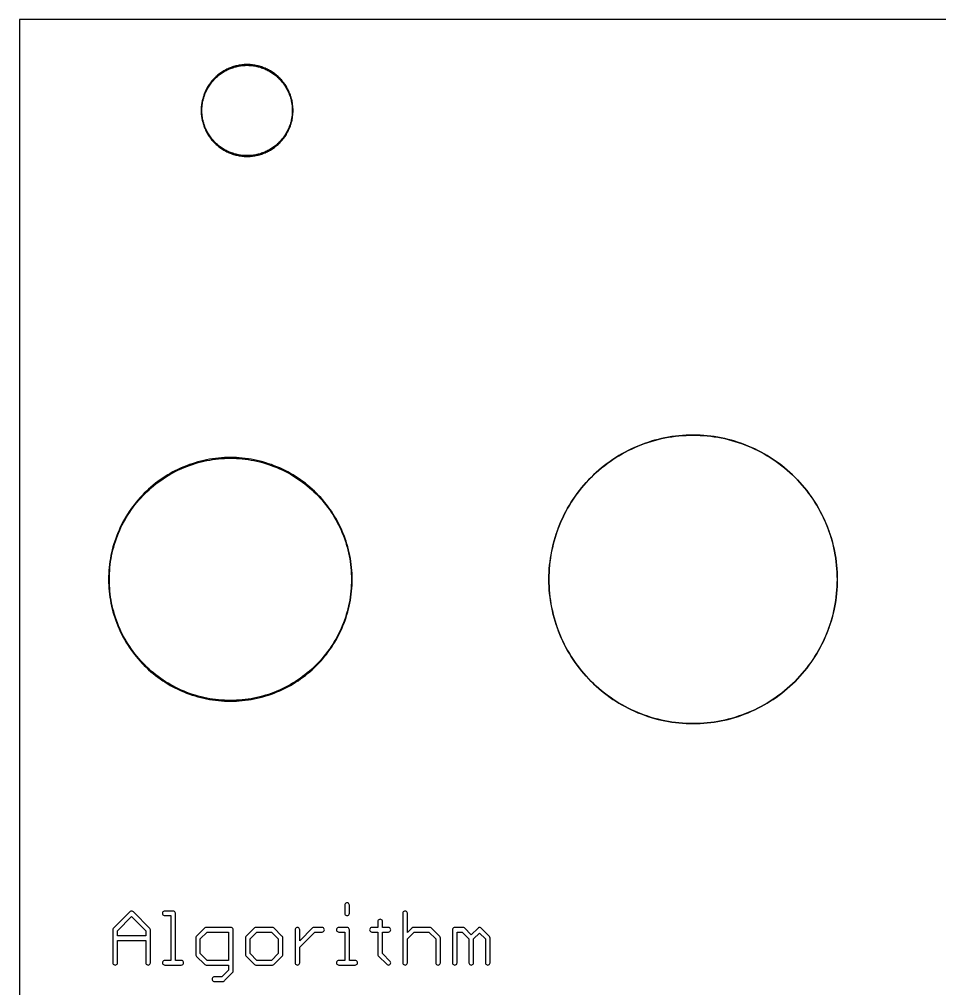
# Model space of a CAD drawing. Extents: x 9 to 70, y 0 to 129.
# Drawn here: x 8.95 to 39.26, y 96.9 to 128.82 of the extents above; entities that cross this region are included whole.
import ezdxf

# ---------------------------------------------------------------- set-up
doc = ezdxf.new("R2010")
doc.units = 0

msp = doc.modelspace()

# ---------------------------------------------------------------- linework, layer by layer
at = {"color": 5, "true_color": 0x0000ff}
msp.add_polyline3d([(69.56653, 0.3175, 0), (69.56653, 128.81762, 0), (8.94638, 128.81762, 0), (8.94638, 0.3175, 0), (69.56653, 0.3175, 0)], close=True, dxfattribs=at)
at = {"color": 34, "true_color": 0x008000}
for points in [[(8.94639, 0.3175, 0), (69.56654, 0.3175, 0), (69.56654, 128.81762, 0), (8.94639, 128.81762, 0), (8.94639, 0.3175, 0)], [(16.42693, 127.3302, 0), (16.38807, 127.32918, 0), (16.34921, 127.32715, 0), (16.31035, 127.3241, 0), (16.27174, 127.32004, 0), (16.23288, 127.31495, 0), (16.22896, 127.31433, 0), (16.1906, 127.30824, 0), (16.15224, 127.30113, 0), (16.11414, 127.29325, 0), (16.0763, 127.28411, 0), (16.0387, 127.2742, 0), (16.00137, 127.26328, 0), (15.96429, 127.25134, 0), (15.92746, 127.23839, 0), (15.89114, 127.22442, 0), (15.85507, 127.20969, 0), (15.81951, 127.19394, 0), (15.7842, 127.17743, 0), (15.7494, 127.1599, 0), (15.74586, 127.1581, 0), (15.71157, 127.13956, 0), (15.67779, 127.12025, 0), (15.64452, 127.09993, 0), (15.61175, 127.0791, 0), (15.57949, 127.05701, 0), (15.54774, 127.0344, 0), (15.51676, 127.01078, 0), (15.48653, 126.98639, 0), (15.45656, 126.96125, 0), (15.4276, 126.93559, 0), (15.39915, 126.90892, 0), (15.37147, 126.88149, 0), (15.36866, 126.87868, 0), (15.34173, 126.85049, 0), (15.31532, 126.82179, 0), (15.28992, 126.79232, 0), (15.26503, 126.76235, 0), (15.24115, 126.73162, 0), (15.21804, 126.70037, 0), (15.19568, 126.66837, 0), (15.17435, 126.63586, 0), (15.15352, 126.60284, 0), (15.13396, 126.56931, 0), (15.11491, 126.53527, 0), (15.09688, 126.50073, 0), (15.09507, 126.49719, 0), (15.07806, 126.46214, 0), (15.0618, 126.42658, 0), (15.04656, 126.39076, 0), (15.03234, 126.3547, 0), (15.01887, 126.31812, 0), (15.00643, 126.28104, 0), (14.995, 126.24395, 0), (14.98458, 126.20636, 0), (14.97519, 126.16877, 0), (14.96655, 126.13067, 0), (14.95893, 126.09231, 0), (14.95258, 126.05396, 0), (14.95196, 126.05004, 0), (14.94637, 126.01168, 0), (14.9418, 125.97282, 0), (14.93824, 125.93421, 0), (14.9357, 125.89535, 0), (14.93418, 125.85623, 0), (14.93367, 125.81737, 0), (14.93418, 125.77851, 0), (14.9357, 125.73939, 0), (14.93824, 125.70053, 0), (14.9418, 125.66192, 0), (14.94637, 125.62306, 0), (14.95196, 125.58471, 0), (14.95258, 125.58078, 0), (14.95893, 125.54243, 0), (14.96655, 125.50407, 0), (14.97519, 125.46597, 0), (14.98458, 125.42838, 0), (14.995, 125.39079, 0), (15.00643, 125.35371, 0), (15.01887, 125.31662, 0), (15.03234, 125.28005, 0), (15.04656, 125.24398, 0), (15.0618, 125.20816, 0), (15.07806, 125.1726, 0), (15.09507, 125.13755, 0), (15.09688, 125.13401, 0), (15.11491, 125.09947, 0), (15.13396, 125.06543, 0), (15.15352, 125.0319, 0), (15.17435, 124.99888, 0), (15.19568, 124.96637, 0), (15.21804, 124.93437, 0), (15.24115, 124.90313, 0), (15.26503, 124.87239, 0), (15.28992, 124.84242, 0), (15.31532, 124.81296, 0), (15.34173, 124.78425, 0), (15.36866, 124.75606, 0), (15.37147, 124.75325, 0), (15.39915, 124.72582, 0), (15.4276, 124.69915, 0), (15.45656, 124.67349, 0), (15.48653, 124.64835, 0), (15.51676, 124.62396, 0), (15.54774, 124.60034, 0), (15.57949, 124.57774, 0), (15.61175, 124.55564, 0), (15.64452, 124.53481, 0), (15.67779, 124.51449, 0), (15.71157, 124.49519, 0), (15.74586, 124.47664, 0), (15.7494, 124.47484, 0), (15.7842, 124.45731, 0), (15.81951, 124.4408, 0), (15.85507, 124.42506, 0), (15.89114, 124.41032, 0), (15.92746, 124.39635, 0), (15.96429, 124.3834, 0), (16.00137, 124.37146, 0), (16.0387, 124.36054, 0), (16.0763, 124.35063, 0), (16.11414, 124.34149, 0), (16.15224, 124.33362, 0), (16.1906, 124.3265, 0), (16.22896, 124.32041, 0), (16.23288, 124.31979, 0), (16.27174, 124.31471, 0), (16.31035, 124.31064, 0), (16.34921, 124.3076, 0), (16.38807, 124.30556, 0), (16.42693, 124.30455, 0), (16.46605, 124.30455, 0), (16.50491, 124.30556, 0), (16.54378, 124.3076, 0), (16.58264, 124.31064, 0), (16.62125, 124.31471, 0), (16.66011, 124.31979, 0), (16.66403, 124.32041, 0), (16.70239, 124.3265, 0), (16.74074, 124.33362, 0), (16.77884, 124.34149, 0), (16.81669, 124.35063, 0), (16.85428, 124.36054, 0), (16.89162, 124.37146, 0), (16.9287, 124.3834, 0), (16.96553, 124.39635, 0), (17.00185, 124.41032, 0), (17.03792, 124.42506, 0), (17.07348, 124.4408, 0), (17.10879, 124.45731, 0), (17.14359, 124.47484, 0), (17.14713, 124.47664, 0), (17.18142, 124.49519, 0), (17.2152, 124.51449, 0), (17.24847, 124.53481, 0), (17.28124, 124.55564, 0), (17.3135, 124.57774, 0), (17.34525, 124.60034, 0), (17.37623, 124.62396, 0), (17.40646, 124.64835, 0), (17.43643, 124.67349, 0), (17.46539, 124.69915, 0), (17.49383, 124.72582, 0), (17.52152, 124.75325, 0), (17.52433, 124.75606, 0), (17.55126, 124.78425, 0), (17.57767, 124.81296, 0), (17.60307, 124.84242, 0), (17.62796, 124.87239, 0), (17.65184, 124.90313, 0), (17.67495, 124.93437, 0), (17.69731, 124.96637, 0), (17.71864, 124.99888, 0), (17.73947, 125.0319, 0), (17.75903, 125.06543, 0), (17.77808, 125.09947, 0), (17.7961, 125.13401, 0), (17.79792, 125.13755, 0), (17.81493, 125.1726, 0), (17.83119, 125.20816, 0), (17.84643, 125.24398, 0), (17.86065, 125.28005, 0), (17.87412, 125.31662, 0), (17.88656, 125.35371, 0), (17.89799, 125.39079, 0), (17.90841, 125.42838, 0), (17.9178, 125.46597, 0), (17.92644, 125.50407, 0), (17.93405, 125.54243, 0), (17.94041, 125.58078, 0), (17.94103, 125.58471, 0), (17.94662, 125.62306, 0), (17.95119, 125.66192, 0), (17.95475, 125.70053, 0), (17.95729, 125.73939, 0), (17.95881, 125.77851, 0), (17.95932, 125.81737, 0), (17.95881, 125.85623, 0), (17.95729, 125.89535, 0), (17.95475, 125.93421, 0), (17.95119, 125.97282, 0), (17.94662, 126.01168, 0), (17.94103, 126.05004, 0), (17.94041, 126.05396, 0), (17.93405, 126.09231, 0), (17.92644, 126.13067, 0), (17.9178, 126.16877, 0), (17.90841, 126.20636, 0), (17.89799, 126.24395, 0), (17.88656, 126.28104, 0), (17.87412, 126.31812, 0), (17.86065, 126.3547, 0), (17.84643, 126.39076, 0), (17.83119, 126.42658, 0), (17.81493, 126.46214, 0), (17.79792, 126.49719, 0), (17.7961, 126.50073, 0), (17.77808, 126.53527, 0), (17.75903, 126.56931, 0), (17.73947, 126.60284, 0), (17.71864, 126.63586, 0), (17.69731, 126.66837, 0), (17.67495, 126.70037, 0), (17.65184, 126.73162, 0), (17.62796, 126.76235, 0), (17.60307, 126.79232, 0), (17.57767, 126.82179, 0), (17.55126, 126.85049, 0), (17.52433, 126.87868, 0), (17.52152, 126.88149, 0), (17.49383, 126.90892, 0), (17.46539, 126.93559, 0), (17.43643, 126.96125, 0), (17.40646, 126.98639, 0), (17.37623, 127.01078, 0), (17.34525, 127.0344, 0), (17.3135, 127.05701, 0), (17.28124, 127.0791, 0), (17.24847, 127.09993, 0), (17.2152, 127.12025, 0), (17.18142, 127.13956, 0), (17.14713, 127.1581, 0), (17.14359, 127.1599, 0), (17.10879, 127.17743, 0), (17.07348, 127.19394, 0), (17.03792, 127.20969, 0), (17.00185, 127.22442, 0), (16.96553, 127.23839, 0), (16.9287, 127.25134, 0), (16.89162, 127.26328, 0), (16.85428, 127.2742, 0), (16.81669, 127.28411, 0), (16.77884, 127.29325, 0), (16.74074, 127.30113, 0), (16.70239, 127.30824, 0), (16.66403, 127.31433, 0), (16.66011, 127.31495, 0), (16.62125, 127.32004, 0), (16.58264, 127.3241, 0), (16.54378, 127.32715, 0), (16.50491, 127.32918, 0), (16.46605, 127.3302, 0), (16.42693, 127.3302, 0)], [(16.54378, 124.33299, 0), (16.50491, 124.33096, 0), (16.46605, 124.32995, 0), (16.42693, 124.32995, 0), (16.38807, 124.33096, 0), (16.34921, 124.33299, 0), (16.31035, 124.33604, 0), (16.27174, 124.34011, 0), (16.23297, 124.34518, 0), (16.19845, 124.35066, 0), (16.1601, 124.35777, 0), (16.122, 124.36565, 0), (16.08415, 124.37479, 0), (16.04656, 124.3847, 0), (16.00922, 124.39562, 0), (15.97214, 124.40756, 0), (15.93531, 124.42051, 0), (15.89899, 124.43448, 0), (15.86292, 124.44921, 0), (15.82736, 124.46496, 0), (15.79205, 124.48147, 0), (15.76007, 124.49758, 0), (15.7265, 124.51574, 0), (15.69272, 124.53504, 0), (15.65945, 124.55536, 0), (15.62668, 124.57619, 0), (15.59442, 124.59829, 0), (15.56267, 124.62089, 0), (15.53169, 124.64451, 0), (15.50146, 124.6689, 0), (15.47149, 124.69404, 0), (15.44253, 124.7197, 0), (15.41408, 124.74637, 0), (15.38876, 124.77147, 0), (15.36228, 124.79918, 0), (15.33587, 124.82789, 0), (15.31047, 124.85735, 0), (15.28558, 124.88732, 0), (15.2617, 124.91806, 0), (15.23859, 124.9493, 0), (15.21623, 124.9813, 0), (15.1949, 125.01381, 0), (15.17407, 125.04683, 0), (15.15451, 125.08036, 0), (15.13546, 125.1144, 0), (15.11859, 125.14672, 0), (15.10221, 125.18045, 0), (15.08596, 125.21601, 0), (15.07072, 125.25183, 0), (15.05649, 125.2879, 0), (15.04303, 125.32447, 0), (15.03059, 125.36156, 0), (15.01916, 125.39864, 0), (15.00874, 125.43623, 0), (14.99934, 125.47382, 0), (14.99071, 125.51192, 0), (14.98309, 125.55028, 0), (14.97715, 125.58618, 0), (14.97177, 125.62306, 0), (14.9672, 125.66192, 0), (14.96364, 125.70053, 0), (14.9611, 125.73939, 0), (14.95958, 125.77851, 0), (14.95907, 125.81737, 0), (14.95958, 125.85623, 0), (14.9611, 125.89535, 0), (14.96364, 125.93421, 0), (14.9672, 125.97282, 0), (14.97177, 126.01168, 0), (14.97713, 126.04849, 0), (14.98309, 126.08446, 0), (14.99071, 126.12282, 0), (14.99934, 126.16092, 0), (15.00874, 126.19851, 0), (15.01916, 126.2361, 0), (15.03059, 126.27319, 0), (15.04303, 126.31027, 0), (15.05649, 126.34685, 0), (15.07072, 126.38291, 0), (15.08596, 126.41873, 0), (15.10221, 126.45429, 0), (15.11859, 126.48802, 0), (15.13546, 126.52034, 0), (15.15451, 126.55438, 0), (15.17407, 126.58791, 0), (15.1949, 126.62093, 0), (15.21623, 126.65344, 0), (15.23859, 126.68544, 0), (15.2617, 126.71669, 0), (15.28558, 126.74742, 0), (15.31047, 126.77739, 0), (15.33587, 126.80686, 0), (15.36228, 126.83556, 0), (15.38876, 126.86327, 0), (15.41408, 126.88837, 0), (15.44253, 126.91504, 0), (15.47149, 126.9407, 0), (15.50146, 126.96584, 0), (15.53169, 126.99023, 0), (15.56267, 127.01385, 0), (15.59442, 127.03646, 0), (15.62668, 127.05855, 0), (15.65945, 127.07938, 0), (15.69272, 127.0997, 0), (15.7265, 127.11901, 0), (15.76007, 127.13716, 0), (15.79205, 127.15327, 0), (15.82736, 127.16978, 0), (15.86292, 127.18553, 0), (15.89899, 127.20026, 0), (15.93531, 127.21423, 0), (15.97214, 127.22718, 0), (16.00922, 127.23912, 0), (16.04656, 127.25004, 0), (16.08415, 127.25995, 0), (16.122, 127.26909, 0), (16.1601, 127.27697, 0), (16.19845, 127.28408, 0), (16.233, 127.28958, 0), (16.27174, 127.29464, 0), (16.31035, 127.2987, 0), (16.34921, 127.30175, 0), (16.38807, 127.30378, 0), (16.42693, 127.3048, 0), (16.46605, 127.3048, 0), (16.50491, 127.30378, 0), (16.54378, 127.30175, 0), (16.58264, 127.2987, 0), (16.62125, 127.29464, 0), (16.65994, 127.28958, 0), (16.69454, 127.28408, 0), (16.73289, 127.27697, 0), (16.77099, 127.26909, 0), (16.80884, 127.25995, 0), (16.84643, 127.25004, 0), (16.88376, 127.23912, 0), (16.92085, 127.22718, 0), (16.95768, 127.21423, 0), (16.994, 127.20026, 0), (17.03006, 127.18553, 0), (17.06562, 127.16978, 0), (17.10094, 127.15327, 0), (17.13305, 127.13709, 0), (17.16649, 127.11901, 0), (17.20027, 127.0997, 0), (17.23354, 127.07938, 0), (17.26631, 127.05855, 0), (17.29857, 127.03646, 0), (17.33032, 127.01385, 0), (17.3613, 126.99023, 0), (17.39153, 126.96584, 0), (17.4215, 126.9407, 0), (17.45046, 126.91504, 0), (17.47891, 126.88837, 0), (17.50423, 126.86327, 0), (17.53071, 126.83556, 0), (17.55712, 126.80686, 0), (17.58251, 126.77739, 0), (17.60741, 126.74742, 0), (17.63129, 126.71669, 0), (17.6544, 126.68544, 0), (17.67676, 126.65344, 0), (17.69809, 126.62093, 0), (17.71892, 126.58791, 0), (17.73848, 126.55438, 0), (17.75753, 126.52034, 0), (17.77452, 126.48777, 0), (17.79078, 126.45429, 0), (17.80703, 126.41873, 0), (17.82227, 126.38291, 0), (17.8365, 126.34685, 0), (17.84996, 126.31027, 0), (17.8624, 126.27319, 0), (17.87383, 126.2361, 0), (17.88425, 126.19851, 0), (17.89365, 126.16092, 0), (17.90228, 126.12282, 0), (17.9099, 126.08446, 0), (17.91586, 126.04849, 0), (17.92122, 126.01168, 0), (17.92579, 125.97282, 0), (17.92935, 125.93421, 0), (17.93189, 125.89535, 0), (17.9334, 125.85623, 0), (17.93392, 125.81737, 0), (17.9334, 125.77851, 0), (17.93189, 125.73939, 0), (17.92935, 125.70053, 0), (17.92579, 125.66192, 0), (17.92122, 125.62306, 0), (17.91584, 125.58618, 0), (17.9099, 125.55028, 0), (17.90228, 125.51192, 0), (17.89365, 125.47382, 0), (17.88425, 125.43623, 0), (17.87383, 125.39864, 0), (17.8624, 125.36156, 0), (17.84996, 125.32447, 0), (17.8365, 125.2879, 0), (17.82227, 125.25183, 0), (17.80703, 125.21601, 0), (17.79078, 125.18045, 0), (17.77452, 125.14697, 0), (17.75753, 125.1144, 0), (17.73848, 125.08036, 0), (17.71892, 125.04683, 0), (17.69809, 125.01381, 0), (17.67676, 124.9813, 0), (17.6544, 124.9493, 0), (17.63129, 124.91806, 0), (17.60741, 124.88732, 0), (17.58251, 124.85735, 0), (17.55712, 124.82789, 0), (17.53071, 124.79918, 0), (17.50423, 124.77147, 0), (17.47891, 124.74637, 0), (17.45046, 124.7197, 0), (17.4215, 124.69404, 0), (17.39153, 124.6689, 0), (17.3613, 124.64451, 0), (17.33032, 124.62089, 0), (17.29857, 124.59829, 0), (17.26631, 124.57619, 0), (17.23354, 124.55536, 0), (17.20027, 124.53504, 0), (17.16649, 124.51574, 0), (17.13304, 124.49765, 0), (17.10094, 124.48147, 0), (17.06562, 124.46496, 0), (17.03006, 124.44921, 0), (16.994, 124.43448, 0), (16.95768, 124.42051, 0), (16.92085, 124.40756, 0), (16.88376, 124.39562, 0), (16.84643, 124.3847, 0), (16.80884, 124.37479, 0), (16.77099, 124.36565, 0), (16.73289, 124.35777, 0), (16.69454, 124.35066, 0), (16.65997, 124.34517, 0), (16.62125, 124.34011, 0), (16.58264, 124.33604, 0), (16.54378, 124.33299, 0)], [(31.02, 115.12727, 0), (30.90341, 115.12296, 0), (30.78708, 115.11584, 0), (30.671, 115.10594, 0), (30.55518, 115.09298, 0), (30.43961, 115.07749, 0), (30.43922, 115.07743, 0), (30.32457, 115.05895, 0), (30.32455, 115.05895, 0), (30.32415, 115.05888, 0), (30.2096, 115.03755, 0), (30.09555, 115.01342, 0), (29.98202, 114.98649, 0), (29.86924, 114.95678, 0), (29.75723, 114.92426, 0), (29.64623, 114.88896, 0), (29.53599, 114.85111, 0), (29.42677, 114.81047, 0), (29.31831, 114.76704, 0), (29.21138, 114.72132, 0), (29.10521, 114.6728, 0), (29.00056, 114.6215, 0), (29.00021, 114.62132, 0), (28.89657, 114.56772, 0), (28.79447, 114.51133, 0), (28.69388, 114.45266, 0), (28.59457, 114.3917, 0), (28.49678, 114.32795, 0), (28.40077, 114.26216, 0), (28.30628, 114.19383, 0), (28.21357, 114.12322, 0), (28.12238, 114.05032, 0), (28.03323, 113.97539, 0), (27.94585, 113.89818, 0), (27.86051, 113.81868, 0), (27.77694, 113.7374, 0), (27.77666, 113.73712, 0), (27.69538, 113.65355, 0), (27.61588, 113.56821, 0), (27.53866, 113.48083, 0), (27.46373, 113.39168, 0), (27.39084, 113.30049, 0), (27.32022, 113.20778, 0), (27.2519, 113.11329, 0), (27.18611, 113.01728, 0), (27.12236, 112.91949, 0), (27.0614, 112.82018, 0), (27.00272, 112.71959, 0), (26.94634, 112.61748, 0), (26.94616, 112.61713, 0), (26.89274, 112.51385, 0), (26.89256, 112.5135, 0), (26.84125, 112.40885, 0), (26.79274, 112.30268, 0), (26.74702, 112.19574, 0), (26.70359, 112.08729, 0), (26.66295, 111.97807, 0), (26.6251, 111.86783, 0), (26.58979, 111.75683, 0), (26.55728, 111.64482, 0), (26.52756, 111.53204, 0), (26.50064, 111.4185, 0), (26.47651, 111.30446, 0), (26.45517, 111.1899, 0), (26.45511, 111.18951, 0), (26.43663, 111.07484, 0), (26.43657, 111.07445, 0), (26.42107, 110.95888, 0), (26.40812, 110.84306, 0), (26.39822, 110.72698, 0), (26.3911, 110.61065, 0), (26.38678, 110.49406, 0), (26.38526, 110.37747, 0), (26.38678, 110.26089, 0), (26.3911, 110.1443, 0), (26.39822, 110.02797, 0), (26.40812, 109.91189, 0), (26.42107, 109.79607, 0), (26.43657, 109.6805, 0), (26.43663, 109.6801, 0), (26.45517, 109.56504, 0), (26.47651, 109.45049, 0), (26.50064, 109.33644, 0), (26.52756, 109.2229, 0), (26.55728, 109.11013, 0), (26.58979, 108.99811, 0), (26.6251, 108.88712, 0), (26.66295, 108.77688, 0), (26.70359, 108.66766, 0), (26.74702, 108.5592, 0), (26.79274, 108.45227, 0), (26.84125, 108.3461, 0), (26.84143, 108.34574, 0), (26.89256, 108.24145, 0), (26.89274, 108.24109, 0), (26.94634, 108.13746, 0), (27.00272, 108.03535, 0), (27.0614, 107.93477, 0), (27.12236, 107.83546, 0), (27.18611, 107.73767, 0), (27.2519, 107.64165, 0), (27.32022, 107.54717, 0), (27.39084, 107.45446, 0), (27.46373, 107.36327, 0), (27.53866, 107.27412, 0), (27.61588, 107.18674, 0), (27.69538, 107.1014, 0), (27.77666, 107.01783, 0), (27.77694, 107.01755, 0), (27.86051, 106.93627, 0), (27.94585, 106.85677, 0), (28.03323, 106.77955, 0), (28.12238, 106.70462, 0), (28.21357, 106.63172, 0), (28.30628, 106.56111, 0), (28.40077, 106.49279, 0), (28.49678, 106.427, 0), (28.59457, 106.36325, 0), (28.69388, 106.30229, 0), (28.79447, 106.24361, 0), (28.89657, 106.18722, 0), (29.00021, 106.13363, 0), (29.00056, 106.13345, 0), (29.10521, 106.08214, 0), (29.21138, 106.03363, 0), (29.31831, 105.98791, 0), (29.42677, 105.94447, 0), (29.53599, 105.90383, 0), (29.64623, 105.86599, 0), (29.75723, 105.83068, 0), (29.86924, 105.79817, 0), (29.98202, 105.76845, 0), (30.09555, 105.74153, 0), (30.2096, 105.7174, 0), (30.32415, 105.69606, 0), (30.43922, 105.67752, 0), (30.43961, 105.67746, 0), (30.55518, 105.66196, 0), (30.671, 105.64901, 0), (30.78708, 105.6391, 0), (30.90341, 105.63199, 0), (31.02, 105.62767, 0), (31.13659, 105.62615, 0), (31.25317, 105.62767, 0), (31.36976, 105.63199, 0), (31.48609, 105.6391, 0), (31.60217, 105.64901, 0), (31.71799, 105.66196, 0), (31.83356, 105.67746, 0), (31.83395, 105.67752, 0), (31.94902, 105.69606, 0), (32.06357, 105.7174, 0), (32.17761, 105.74153, 0), (32.29115, 105.76845, 0), (32.40393, 105.79817, 0), (32.51594, 105.83068, 0), (32.62693, 105.86599, 0), (32.73718, 105.90383, 0), (32.8464, 105.94447, 0), (32.95485, 105.98791, 0), (33.06179, 106.03363, 0), (33.16796, 106.08214, 0), (33.27261, 106.13345, 0), (33.27295, 106.13363, 0), (33.3766, 106.18722, 0), (33.4787, 106.24361, 0), (33.57929, 106.30229, 0), (33.6786, 106.36325, 0), (33.77639, 106.427, 0), (33.8724, 106.49279, 0), (33.96689, 106.56111, 0), (34.0596, 106.63172, 0), (34.15079, 106.70462, 0), (34.23993, 106.77955, 0), (34.32732, 106.85677, 0), (34.41266, 106.93627, 0), (34.49622, 107.01755, 0), (34.49651, 107.01783, 0), (34.57779, 107.1014, 0), (34.65729, 107.18674, 0), (34.73451, 107.27412, 0), (34.80944, 107.36327, 0), (34.88233, 107.45446, 0), (34.95295, 107.54717, 0), (35.02127, 107.64165, 0), (35.08706, 107.73767, 0), (35.15081, 107.83546, 0), (35.21177, 107.93477, 0), (35.27044, 108.03535, 0), (35.32683, 108.13746, 0), (35.38042, 108.24109, 0), (35.3806, 108.24145, 0), (35.43174, 108.34574, 0), (35.43192, 108.3461, 0), (35.48043, 108.45227, 0), (35.52615, 108.5592, 0), (35.56958, 108.66766, 0), (35.61022, 108.77688, 0), (35.64806, 108.88712, 0), (35.68338, 108.99811, 0), (35.71589, 109.11013, 0), (35.74561, 109.2229, 0), (35.77253, 109.33644, 0), (35.79666, 109.45049, 0), (35.818, 109.56504, 0), (35.83654, 109.6801, 0), (35.83659, 109.6805, 0), (35.8521, 109.79607, 0), (35.86504, 109.91189, 0), (35.87495, 110.02797, 0), (35.88207, 110.1443, 0), (35.88639, 110.26089, 0), (35.88791, 110.37747, 0), (35.88639, 110.49406, 0), (35.88207, 110.61065, 0), (35.87495, 110.72698, 0), (35.86504, 110.84306, 0), (35.8521, 110.95888, 0), (35.83659, 111.07445, 0), (35.83654, 111.07484, 0), (35.81806, 111.18951, 0), (35.818, 111.1899, 0), (35.79666, 111.30446, 0), (35.77253, 111.4185, 0), (35.74561, 111.53204, 0), (35.71589, 111.64482, 0), (35.68338, 111.75683, 0), (35.64806, 111.86783, 0), (35.61022, 111.97807, 0), (35.56958, 112.08729, 0), (35.52615, 112.19574, 0), (35.48043, 112.30268, 0), (35.43192, 112.40885, 0), (35.3806, 112.5135, 0), (35.38042, 112.51385, 0), (35.32701, 112.61713, 0), (35.32683, 112.61748, 0), (35.27044, 112.71959, 0), (35.21177, 112.82018, 0), (35.15081, 112.91949, 0), (35.08706, 113.01728, 0), (35.02127, 113.11329, 0), (34.95295, 113.20778, 0), (34.88233, 113.30049, 0), (34.80944, 113.39168, 0), (34.73451, 113.48083, 0), (34.65729, 113.56821, 0), (34.57779, 113.65355, 0), (34.49651, 113.73712, 0), (34.49622, 113.7374, 0), (34.41266, 113.81868, 0), (34.32732, 113.89818, 0), (34.23993, 113.97539, 0), (34.15079, 114.05032, 0), (34.0596, 114.12322, 0), (33.96689, 114.19383, 0), (33.8724, 114.26216, 0), (33.77639, 114.32795, 0), (33.6786, 114.3917, 0), (33.57929, 114.45266, 0), (33.4787, 114.51133, 0), (33.3766, 114.56772, 0), (33.27295, 114.62132, 0), (33.27261, 114.6215, 0), (33.16796, 114.6728, 0), (33.06179, 114.72132, 0), (32.95485, 114.76704, 0), (32.8464, 114.81047, 0), (32.73718, 114.85111, 0), (32.62693, 114.88896, 0), (32.51594, 114.92426, 0), (32.40393, 114.95678, 0), (32.29115, 114.98649, 0), (32.17761, 115.01342, 0), (32.06357, 115.03755, 0), (31.94902, 115.05888, 0), (31.94862, 115.05895, 0), (31.9486, 115.05895, 0), (31.83395, 115.07743, 0), (31.83356, 115.07749, 0), (31.71799, 115.09298, 0), (31.60217, 115.10594, 0), (31.48609, 115.11584, 0), (31.36976, 115.12296, 0), (31.25317, 115.12727, 0), (31.13659, 115.1288, 0), (31.02, 115.12727, 0)], [(31.36976, 105.63453, 0), (31.25317, 105.63021, 0), (31.13659, 105.62869, 0), (31.02, 105.63021, 0), (30.90341, 105.63453, 0), (30.78708, 105.64164, 0), (30.671, 105.65155, 0), (30.55518, 105.6645, 0), (30.43961, 105.68, 0), (30.43959, 105.68, 0), (30.32494, 105.69848, 0), (30.21039, 105.71981, 0), (30.09634, 105.74394, 0), (29.9828, 105.77087, 0), (29.87003, 105.80058, 0), (29.75801, 105.8331, 0), (29.64701, 105.8684, 0), (29.53678, 105.90625, 0), (29.42756, 105.94689, 0), (29.3191, 105.99032, 0), (29.21217, 106.03604, 0), (29.10599, 106.08456, 0), (29.00139, 106.13584, 0), (28.89807, 106.18928, 0), (28.79596, 106.24567, 0), (28.69538, 106.30434, 0), (28.59606, 106.3653, 0), (28.49827, 106.42905, 0), (28.40226, 106.49484, 0), (28.30777, 106.56317, 0), (28.21506, 106.63378, 0), (28.12388, 106.70668, 0), (28.03472, 106.78161, 0), (27.94735, 106.85882, 0), (27.862, 106.93832, 0), (27.77858, 107.01946, 0), (27.69744, 107.10289, 0), (27.61793, 107.18823, 0), (27.54072, 107.27561, 0), (27.46579, 107.36476, 0), (27.39289, 107.45595, 0), (27.32228, 107.54866, 0), (27.25395, 107.64315, 0), (27.18817, 107.73916, 0), (27.12441, 107.83695, 0), (27.06345, 107.93626, 0), (27.00478, 108.03685, 0), (26.94839, 108.13896, 0), (26.89487, 108.24246, 0), (26.84367, 108.34688, 0), (26.79515, 108.45305, 0), (26.74943, 108.55999, 0), (26.706, 108.66845, 0), (26.66536, 108.77767, 0), (26.62751, 108.8879, 0), (26.59221, 108.9989, 0), (26.5597, 109.11091, 0), (26.52998, 109.22369, 0), (26.50305, 109.33723, 0), (26.47892, 109.45127, 0), (26.45759, 109.56583, 0), (26.43911, 109.6805, 0), (26.42361, 109.79607, 0), (26.41066, 109.91189, 0), (26.40076, 110.02797, 0), (26.39364, 110.1443, 0), (26.38932, 110.26089, 0), (26.3878, 110.37747, 0), (26.38932, 110.49406, 0), (26.39364, 110.61065, 0), (26.40076, 110.72698, 0), (26.41066, 110.84306, 0), (26.42361, 110.95888, 0), (26.4391, 111.07434, 0), (26.45759, 111.18912, 0), (26.47892, 111.30367, 0), (26.50305, 111.41772, 0), (26.52998, 111.53126, 0), (26.5597, 111.64403, 0), (26.59221, 111.75605, 0), (26.62751, 111.86704, 0), (26.66536, 111.97728, 0), (26.706, 112.0865, 0), (26.74943, 112.19496, 0), (26.79515, 112.30189, 0), (26.84367, 112.40806, 0), (26.89496, 112.51267, 0), (26.94839, 112.61599, 0), (27.00478, 112.7181, 0), (27.06345, 112.81868, 0), (27.12441, 112.918, 0), (27.18817, 113.01579, 0), (27.25395, 113.1118, 0), (27.32228, 113.20629, 0), (27.39289, 113.299, 0), (27.46579, 113.39018, 0), (27.54072, 113.47934, 0), (27.61793, 113.56671, 0), (27.69744, 113.65206, 0), (27.77858, 113.73548, 0), (27.862, 113.81662, 0), (27.94735, 113.89612, 0), (28.03472, 113.97334, 0), (28.12388, 114.04827, 0), (28.21506, 114.12117, 0), (28.30777, 114.19178, 0), (28.40226, 114.26011, 0), (28.49827, 114.32589, 0), (28.59606, 114.38965, 0), (28.69538, 114.45061, 0), (28.79596, 114.50928, 0), (28.89807, 114.56567, 0), (29.00135, 114.61908, 0), (29.10599, 114.67039, 0), (29.21217, 114.7189, 0), (29.3191, 114.76462, 0), (29.42756, 114.80806, 0), (29.53678, 114.8487, 0), (29.64701, 114.88654, 0), (29.75801, 114.92185, 0), (29.87003, 114.95436, 0), (29.9828, 114.98408, 0), (30.09634, 115.011, 0), (30.21039, 115.03513, 0), (30.32494, 115.05647, 0), (30.43971, 115.07496, 0), (30.55518, 115.09044, 0), (30.671, 115.1034, 0), (30.78708, 115.1133, 0), (30.90341, 115.12042, 0), (31.02, 115.12473, 0), (31.13659, 115.12626, 0), (31.25317, 115.12473, 0), (31.36976, 115.12042, 0), (31.48609, 115.1133, 0), (31.60217, 115.1034, 0), (31.71799, 115.09044, 0), (31.83346, 115.07496, 0), (31.94823, 115.05647, 0), (32.06277, 115.03513, 0), (32.17683, 115.011, 0), (32.29037, 114.98408, 0), (32.40314, 114.95436, 0), (32.51516, 114.92185, 0), (32.62616, 114.88654, 0), (32.73639, 114.8487, 0), (32.84561, 114.80806, 0), (32.95407, 114.76462, 0), (33.061, 114.7189, 0), (33.16718, 114.67039, 0), (33.27182, 114.61908, 0), (33.3751, 114.56567, 0), (33.47721, 114.50928, 0), (33.57779, 114.45061, 0), (33.67711, 114.38965, 0), (33.7749, 114.32589, 0), (33.87091, 114.26011, 0), (33.9654, 114.19178, 0), (34.05811, 114.12117, 0), (34.14929, 114.04827, 0), (34.23845, 113.97334, 0), (34.32582, 113.89612, 0), (34.41117, 113.81662, 0), (34.49472, 113.73534, 0), (34.57573, 113.65206, 0), (34.65524, 113.56671, 0), (34.73245, 113.47934, 0), (34.80738, 113.39018, 0), (34.88028, 113.299, 0), (34.95089, 113.20629, 0), (35.01921, 113.1118, 0), (35.085, 113.01579, 0), (35.14876, 112.918, 0), (35.20971, 112.81868, 0), (35.26838, 112.7181, 0), (35.32477, 112.61599, 0), (35.3782, 112.51267, 0), (35.42949, 112.40806, 0), (35.47802, 112.30189, 0), (35.52373, 112.19496, 0), (35.56716, 112.0865, 0), (35.60781, 111.97728, 0), (35.64566, 111.86704, 0), (35.68096, 111.75605, 0), (35.71347, 111.64403, 0), (35.74319, 111.53126, 0), (35.77012, 111.41772, 0), (35.79425, 111.30367, 0), (35.81557, 111.18912, 0), (35.83407, 111.07434, 0), (35.84955, 110.95888, 0), (35.86251, 110.84306, 0), (35.87242, 110.72698, 0), (35.87953, 110.61065, 0), (35.88385, 110.49406, 0), (35.88537, 110.37747, 0), (35.88385, 110.26089, 0), (35.87953, 110.1443, 0), (35.87242, 110.02797, 0), (35.86251, 109.91189, 0), (35.84955, 109.79607, 0), (35.83406, 109.6805, 0), (35.81557, 109.56583, 0), (35.79425, 109.45127, 0), (35.79417, 109.45088, 0), (35.77012, 109.33723, 0), (35.74319, 109.22369, 0), (35.71347, 109.11091, 0), (35.68096, 108.9989, 0), (35.64566, 108.8879, 0), (35.60781, 108.77767, 0), (35.56716, 108.66845, 0), (35.52373, 108.55999, 0), (35.47802, 108.45305, 0), (35.42949, 108.34688, 0), (35.37829, 108.24246, 0), (35.32477, 108.13896, 0), (35.26838, 108.03685, 0), (35.20971, 107.93626, 0), (35.14876, 107.83695, 0), (35.085, 107.73916, 0), (35.01921, 107.64315, 0), (34.95089, 107.54866, 0), (34.88028, 107.45595, 0), (34.80738, 107.36476, 0), (34.73245, 107.27561, 0), (34.65524, 107.18823, 0), (34.57573, 107.10289, 0), (34.49472, 107.0196, 0), (34.41117, 106.93832, 0), (34.32582, 106.85882, 0), (34.23845, 106.78161, 0), (34.14929, 106.70668, 0), (34.05811, 106.63378, 0), (33.9654, 106.56317, 0), (33.87091, 106.49484, 0), (33.7749, 106.42905, 0), (33.67711, 106.3653, 0), (33.57779, 106.30434, 0), (33.47721, 106.24567, 0), (33.3751, 106.18928, 0), (33.27178, 106.13584, 0), (33.16718, 106.08456, 0), (33.061, 106.03604, 0), (32.95407, 105.99032, 0), (32.84561, 105.94689, 0), (32.73639, 105.90625, 0), (32.62616, 105.8684, 0), (32.51516, 105.8331, 0), (32.40314, 105.80058, 0), (32.29037, 105.77087, 0), (32.17683, 105.74394, 0), (32.06277, 105.71981, 0), (31.94823, 105.69848, 0), (31.83358, 105.68, 0), (31.83356, 105.68, 0), (31.71799, 105.6645, 0), (31.60217, 105.65155, 0), (31.48609, 105.64164, 0), (31.36976, 105.63453, 0)], [(15.79854, 114.3889, 0), (15.70024, 114.38534, 0), (15.60245, 114.37924, 0), (15.50441, 114.37086, 0), (15.40687, 114.36019, 0), (15.30959, 114.34699, 0), (15.30567, 114.34636, 0), (15.20889, 114.33062, 0), (15.11237, 114.31258, 0), (15.01636, 114.29226, 0), (14.92086, 114.26966, 0), (14.82586, 114.24476, 0), (14.73163, 114.21733, 0), (14.6379, 114.18761, 0), (14.54519, 114.15561, 0), (14.45299, 114.12157, 0), (14.36206, 114.085, 0), (14.27163, 114.04639, 0), (14.18248, 114.0055, 0), (14.09434, 113.96232, 0), (14.0908, 113.96051, 0), (14.00342, 113.9153, 0), (13.91757, 113.86806, 0), (13.83274, 113.81878, 0), (13.74917, 113.76722, 0), (13.66687, 113.71362, 0), (13.58585, 113.658, 0), (13.50635, 113.60059, 0), (13.42811, 113.54116, 0), (13.35166, 113.47969, 0), (13.27648, 113.4167, 0), (13.20282, 113.35142, 0), (13.13093, 113.28462, 0), (13.06058, 113.21629, 0), (13.05777, 113.21348, 0), (12.98944, 113.14312, 0), (12.92264, 113.07124, 0), (12.85736, 112.99758, 0), (12.79437, 112.9224, 0), (12.7329, 112.84594, 0), (12.67346, 112.76771, 0), (12.61606, 112.68821, 0), (12.56043, 112.60718, 0), (12.50684, 112.52489, 0), (12.45528, 112.44132, 0), (12.406, 112.35649, 0), (12.35876, 112.27063, 0), (12.31355, 112.18326, 0), (12.31174, 112.17972, 0), (12.26856, 112.09158, 0), (12.22767, 112.00243, 0), (12.18906, 111.912, 0), (12.15248, 111.82107, 0), (12.11845, 111.72887, 0), (12.08644, 111.63616, 0), (12.05673, 111.54243, 0), (12.02929, 111.4482, 0), (12.0044, 111.3532, 0), (11.9818, 111.2577, 0), (11.96148, 111.16169, 0), (11.94344, 111.06517, 0), (11.92769, 110.96839, 0), (11.92707, 110.96447, 0), (11.91387, 110.86718, 0), (11.9032, 110.76965, 0), (11.89482, 110.6716, 0), (11.88872, 110.57382, 0), (11.88516, 110.47552, 0), (11.88389, 110.37747, 0), (11.88516, 110.27943, 0), (11.88872, 110.18113, 0), (11.89482, 110.08334, 0), (11.9032, 109.9853, 0), (11.91387, 109.88776, 0), (11.92707, 109.79048, 0), (11.92769, 109.78655, 0), (11.94344, 109.68978, 0), (11.96148, 109.59326, 0), (11.9818, 109.49725, 0), (12.0044, 109.40174, 0), (12.02929, 109.30675, 0), (12.05673, 109.21251, 0), (12.08644, 109.11879, 0), (12.11845, 109.02608, 0), (12.15248, 108.93388, 0), (12.18906, 108.84294, 0), (12.22767, 108.75252, 0), (12.26856, 108.66337, 0), (12.31174, 108.57523, 0), (12.31355, 108.57169, 0), (12.35876, 108.48431, 0), (12.406, 108.39846, 0), (12.45528, 108.31362, 0), (12.50684, 108.23006, 0), (12.56043, 108.14776, 0), (12.61606, 108.06674, 0), (12.67346, 107.98723, 0), (12.7329, 107.909, 0), (12.79437, 107.83255, 0), (12.85736, 107.75736, 0), (12.92264, 107.6837, 0), (12.98944, 107.61182, 0), (13.05777, 107.54146, 0), (13.06058, 107.53865, 0), (13.13093, 107.47033, 0), (13.20282, 107.40353, 0), (13.27648, 107.33825, 0), (13.35166, 107.27526, 0), (13.42811, 107.21379, 0), (13.50635, 107.15435, 0), (13.58585, 107.09695, 0), (13.66687, 107.04132, 0), (13.74917, 106.98773, 0), (13.83274, 106.93617, 0), (13.91757, 106.88689, 0), (14.00342, 106.83965, 0), (14.0908, 106.79443, 0), (14.09434, 106.79263, 0), (14.18248, 106.74945, 0), (14.27163, 106.70856, 0), (14.36206, 106.66995, 0), (14.45299, 106.63337, 0), (14.54519, 106.59934, 0), (14.6379, 106.56733, 0), (14.73163, 106.53761, 0), (14.82586, 106.51018, 0), (14.92086, 106.48529, 0), (15.01636, 106.46268, 0), (15.11237, 106.44236, 0), (15.20889, 106.42433, 0), (15.30567, 106.40858, 0), (15.30959, 106.40796, 0), (15.40687, 106.39475, 0), (15.50441, 106.38409, 0), (15.60245, 106.3757, 0), (15.70024, 106.36961, 0), (15.79854, 106.36605, 0), (15.89659, 106.36478, 0), (15.99463, 106.36605, 0), (16.09293, 106.36961, 0), (16.19072, 106.3757, 0), (16.28876, 106.38409, 0), (16.38629, 106.39475, 0), (16.48358, 106.40796, 0), (16.4875, 106.40858, 0), (16.58428, 106.42433, 0), (16.6808, 106.44236, 0), (16.77681, 106.46268, 0), (16.8723, 106.48529, 0), (16.96731, 106.51018, 0), (17.06154, 106.53761, 0), (17.15527, 106.56733, 0), (17.24797, 106.59934, 0), (17.34018, 106.63337, 0), (17.43111, 106.66995, 0), (17.52154, 106.70856, 0), (17.61069, 106.74945, 0), (17.69883, 106.79263, 0), (17.70236, 106.79443, 0), (17.78975, 106.83965, 0), (17.87559, 106.88689, 0), (17.96042, 106.93617, 0), (18.044, 106.98773, 0), (18.1263, 107.04132, 0), (18.20732, 107.09695, 0), (18.28681, 107.15435, 0), (18.36506, 107.21379, 0), (18.44151, 107.27526, 0), (18.51669, 107.33825, 0), (18.59035, 107.40353, 0), (18.66224, 107.47033, 0), (18.73258, 107.53865, 0), (18.73539, 107.54146, 0), (18.80373, 107.61182, 0), (18.87052, 107.6837, 0), (18.93581, 107.75736, 0), (18.9988, 107.83255, 0), (19.06027, 107.909, 0), (19.11971, 107.98723, 0), (19.17711, 108.06674, 0), (19.23274, 108.14776, 0), (19.28633, 108.23006, 0), (19.33789, 108.31362, 0), (19.38717, 108.39846, 0), (19.43441, 108.48431, 0), (19.47962, 108.57169, 0), (19.48143, 108.57523, 0), (19.52461, 108.66337, 0), (19.5655, 108.75252, 0), (19.6041, 108.84294, 0), (19.64069, 108.93388, 0), (19.67472, 109.02608, 0), (19.70673, 109.11879, 0), (19.73644, 109.21251, 0), (19.76388, 109.30675, 0), (19.78877, 109.40174, 0), (19.81137, 109.49725, 0), (19.83168, 109.59326, 0), (19.84973, 109.68978, 0), (19.86548, 109.78655, 0), (19.8661, 109.79048, 0), (19.8793, 109.88776, 0), (19.88997, 109.9853, 0), (19.89836, 110.08334, 0), (19.90445, 110.18113, 0), (19.90801, 110.27943, 0), (19.90928, 110.37747, 0), (19.90801, 110.47552, 0), (19.90445, 110.57382, 0), (19.89836, 110.6716, 0), (19.88997, 110.76965, 0), (19.8793, 110.86718, 0), (19.8661, 110.96447, 0), (19.86548, 110.96839, 0), (19.84973, 111.06517, 0), (19.83168, 111.16169, 0), (19.81137, 111.2577, 0), (19.78877, 111.3532, 0), (19.76388, 111.4482, 0), (19.73644, 111.54243, 0), (19.70673, 111.63616, 0), (19.67472, 111.72887, 0), (19.64069, 111.82107, 0), (19.6041, 111.912, 0), (19.5655, 112.00243, 0), (19.52461, 112.09158, 0), (19.48143, 112.17972, 0), (19.47962, 112.18326, 0), (19.43441, 112.27063, 0), (19.38717, 112.35649, 0), (19.33789, 112.44132, 0), (19.28633, 112.52489, 0), (19.23274, 112.60718, 0), (19.17711, 112.68821, 0), (19.11971, 112.76771, 0), (19.06027, 112.84594, 0), (18.9988, 112.9224, 0), (18.93581, 112.99758, 0), (18.87052, 113.07124, 0), (18.80373, 113.14312, 0), (18.73539, 113.21348, 0), (18.73258, 113.21629, 0), (18.66224, 113.28462, 0), (18.59035, 113.35142, 0), (18.51669, 113.4167, 0), (18.44151, 113.47969, 0), (18.36506, 113.54116, 0), (18.28681, 113.60059, 0), (18.20732, 113.658, 0), (18.1263, 113.71362, 0), (18.044, 113.76722, 0), (17.96042, 113.81878, 0), (17.87559, 113.86806, 0), (17.78975, 113.9153, 0), (17.70236, 113.96051, 0), (17.69883, 113.96232, 0), (17.61069, 114.0055, 0), (17.52154, 114.04639, 0), (17.43111, 114.085, 0), (17.34018, 114.12157, 0), (17.24797, 114.15561, 0), (17.15527, 114.18761, 0), (17.06154, 114.21733, 0), (16.96731, 114.24476, 0), (16.8723, 114.26966, 0), (16.77681, 114.29226, 0), (16.6808, 114.31258, 0), (16.58428, 114.33062, 0), (16.4875, 114.34636, 0), (16.48358, 114.34699, 0), (16.38629, 114.36019, 0), (16.28876, 114.37086, 0), (16.19072, 114.37924, 0), (16.09293, 114.38534, 0), (15.99463, 114.3889, 0), (15.89659, 114.39016, 0), (15.79854, 114.3889, 0)], [(16.09293, 106.39501, 0), (15.99463, 106.39145, 0), (15.89659, 106.39018, 0), (15.79854, 106.39145, 0), (15.70024, 106.39501, 0), (15.60245, 106.4011, 0), (15.50441, 106.40949, 0), (15.40687, 106.42015, 0), (15.31032, 106.43326, 0), (15.21674, 106.44849, 0), (15.12022, 106.46652, 0), (15.02421, 106.48684, 0), (14.92871, 106.50945, 0), (14.83371, 106.53434, 0), (14.73948, 106.56177, 0), (14.64575, 106.59149, 0), (14.55304, 106.62349, 0), (14.46084, 106.65753, 0), (14.36991, 106.69411, 0), (14.27948, 106.73271, 0), (14.19033, 106.77361, 0), (14.10299, 106.8164, 0), (14.01835, 106.8602, 0), (13.9325, 106.90744, 0), (13.84767, 106.95672, 0), (13.7641, 107.00828, 0), (13.6818, 107.06187, 0), (13.60078, 107.1175, 0), (13.52128, 107.1749, 0), (13.44304, 107.23434, 0), (13.36659, 107.29581, 0), (13.29141, 107.3588, 0), (13.21775, 107.42408, 0), (13.14586, 107.49088, 0), (13.07694, 107.55782, 0), (13.00999, 107.62675, 0), (12.94319, 107.69863, 0), (12.87791, 107.77229, 0), (12.81492, 107.84748, 0), (12.75345, 107.92393, 0), (12.69401, 108.00216, 0), (12.63661, 108.08167, 0), (12.58098, 108.16269, 0), (12.52739, 108.24499, 0), (12.47583, 108.32855, 0), (12.42655, 108.41339, 0), (12.37931, 108.49924, 0), (12.33534, 108.58423, 0), (12.29272, 108.67122, 0), (12.25183, 108.76037, 0), (12.21322, 108.85079, 0), (12.17664, 108.94173, 0), (12.14261, 109.03393, 0), (12.1106, 109.12664, 0), (12.08088, 109.22036, 0), (12.05345, 109.3146, 0), (12.02856, 109.40959, 0), (12.00595, 109.5051, 0), (11.98563, 109.60111, 0), (11.9676, 109.69763, 0), (11.95238, 109.79115, 0), (11.93927, 109.88776, 0), (11.9286, 109.9853, 0), (11.92022, 110.08334, 0), (11.91412, 110.18113, 0), (11.91056, 110.27943, 0), (11.90929, 110.37747, 0), (11.91056, 110.47552, 0), (11.91412, 110.57382, 0), (11.92022, 110.6716, 0), (11.9286, 110.76965, 0), (11.93927, 110.86718, 0), (11.95237, 110.96375, 0), (11.9676, 111.05732, 0), (11.98563, 111.15384, 0), (12.00595, 111.24985, 0), (12.02856, 111.34535, 0), (12.05345, 111.44035, 0), (12.08088, 111.53458, 0), (12.1106, 111.62831, 0), (12.14261, 111.72102, 0), (12.17664, 111.81322, 0), (12.21322, 111.90415, 0), (12.25183, 111.99458, 0), (12.29272, 112.08373, 0), (12.33533, 112.17072, 0), (12.37931, 112.2557, 0), (12.42655, 112.34156, 0), (12.47583, 112.42639, 0), (12.52739, 112.50996, 0), (12.58098, 112.59225, 0), (12.63661, 112.67328, 0), (12.69401, 112.75278, 0), (12.75345, 112.83101, 0), (12.81492, 112.90747, 0), (12.87791, 112.98265, 0), (12.94319, 113.05631, 0), (13.00999, 113.12819, 0), (13.07694, 113.19713, 0), (13.14586, 113.26407, 0), (13.21775, 113.33087, 0), (13.29141, 113.39615, 0), (13.36659, 113.45914, 0), (13.44304, 113.52061, 0), (13.52128, 113.58004, 0), (13.60078, 113.63745, 0), (13.6818, 113.69307, 0), (13.7641, 113.74667, 0), (13.84767, 113.79823, 0), (13.9325, 113.84751, 0), (14.01835, 113.89475, 0), (14.10334, 113.93872, 0), (14.19033, 113.98134, 0), (14.27948, 114.02223, 0), (14.36991, 114.06084, 0), (14.46084, 114.09742, 0), (14.55304, 114.13145, 0), (14.64575, 114.16346, 0), (14.73948, 114.19317, 0), (14.83371, 114.22061, 0), (14.92871, 114.2455, 0), (15.02421, 114.2681, 0), (15.12022, 114.28842, 0), (15.21674, 114.30646, 0), (15.31031, 114.32169, 0), (15.40687, 114.33479, 0), (15.50441, 114.34546, 0), (15.60245, 114.35384, 0), (15.70024, 114.35994, 0), (15.79854, 114.3635, 0), (15.89659, 114.36477, 0), (15.99463, 114.3635, 0), (16.09293, 114.35994, 0), (16.19072, 114.35384, 0), (16.28876, 114.34546, 0), (16.38629, 114.33479, 0), (16.48285, 114.32169, 0), (16.57642, 114.30646, 0), (16.67295, 114.28842, 0), (16.76896, 114.2681, 0), (16.86446, 114.2455, 0), (16.95946, 114.22061, 0), (17.05369, 114.19317, 0), (17.14742, 114.16346, 0), (17.24013, 114.13145, 0), (17.33233, 114.09742, 0), (17.42326, 114.06084, 0), (17.51369, 114.02223, 0), (17.60284, 113.98134, 0), (17.68964, 113.93881, 0), (17.77481, 113.89475, 0), (17.86067, 113.84751, 0), (17.9455, 113.79823, 0), (18.02907, 113.74667, 0), (18.11137, 113.69307, 0), (18.19239, 113.63745, 0), (18.27189, 113.58004, 0), (18.35013, 113.52061, 0), (18.42658, 113.45914, 0), (18.50176, 113.39615, 0), (18.57542, 113.33087, 0), (18.64731, 113.26407, 0), (18.71622, 113.19713, 0), (18.78318, 113.12819, 0), (18.84997, 113.05631, 0), (18.91526, 112.98265, 0), (18.97825, 112.90747, 0), (19.03972, 112.83101, 0), (19.09916, 112.75278, 0), (19.15656, 112.67328, 0), (19.21219, 112.59225, 0), (19.26578, 112.50996, 0), (19.31734, 112.42639, 0), (19.36662, 112.34156, 0), (19.41386, 112.2557, 0), (19.45784, 112.17072, 0), (19.50045, 112.08373, 0), (19.54134, 111.99458, 0), (19.57995, 111.90415, 0), (19.61653, 111.81322, 0), (19.65055, 111.72102, 0), (19.68256, 111.62831, 0), (19.71229, 111.53458, 0), (19.73971, 111.44035, 0), (19.76461, 111.34535, 0), (19.78722, 111.24985, 0), (19.80754, 111.15384, 0), (19.82557, 111.05732, 0), (19.84074, 110.96411, 0), (19.85391, 110.86718, 0), (19.86457, 110.76965, 0), (19.87296, 110.6716, 0), (19.87905, 110.57382, 0), (19.88261, 110.47552, 0), (19.88388, 110.37747, 0), (19.88261, 110.27943, 0), (19.87905, 110.18113, 0), (19.87296, 110.08334, 0), (19.86457, 109.9853, 0), (19.85391, 109.88776, 0), (19.84073, 109.79078, 0), (19.82557, 109.69763, 0), (19.80754, 109.60111, 0), (19.78722, 109.5051, 0), (19.76461, 109.40959, 0), (19.73971, 109.3146, 0), (19.71229, 109.22036, 0), (19.68256, 109.12664, 0), (19.65055, 109.03393, 0), (19.61653, 108.94173, 0), (19.57995, 108.85079, 0), (19.54134, 108.76037, 0), (19.50045, 108.67122, 0), (19.45783, 108.58423, 0), (19.41386, 108.49924, 0), (19.36662, 108.41339, 0), (19.31734, 108.32855, 0), (19.26578, 108.24499, 0), (19.21219, 108.16269, 0), (19.15656, 108.08167, 0), (19.09916, 108.00216, 0), (19.03972, 107.92393, 0), (18.97825, 107.84748, 0), (18.91526, 107.77229, 0), (18.84997, 107.69863, 0), (18.78318, 107.62675, 0), (18.71622, 107.55782, 0), (18.64731, 107.49088, 0), (18.57542, 107.42408, 0), (18.50176, 107.3588, 0), (18.42658, 107.29581, 0), (18.35013, 107.23434, 0), (18.27189, 107.1749, 0), (18.19239, 107.1175, 0), (18.11137, 107.06187, 0), (18.02907, 107.00828, 0), (17.9455, 106.95672, 0), (17.86067, 106.90744, 0), (17.77481, 106.8602, 0), (17.69, 106.81631, 0), (17.60284, 106.77361, 0), (17.51369, 106.73271, 0), (17.42326, 106.69411, 0), (17.33233, 106.65753, 0), (17.24013, 106.62349, 0), (17.14742, 106.59149, 0), (17.05369, 106.56177, 0), (16.95946, 106.53434, 0), (16.86446, 106.50945, 0), (16.76896, 106.48684, 0), (16.67295, 106.46652, 0), (16.57642, 106.44849, 0), (16.48285, 106.43326, 0), (16.38629, 106.42015, 0), (16.28876, 106.40949, 0), (16.19072, 106.4011, 0), (16.09293, 106.39501, 0)], [(19.73884, 99.3046, 0), (19.76239, 99.30833, 0), (19.78362, 99.31915, 0), (19.80049, 99.33601, 0), (19.81131, 99.35725, 0), (19.81504, 99.3808, 0), (19.81504, 99.65181, 0), (19.81131, 99.67536, 0), (19.80049, 99.6966, 0), (19.78362, 99.71346, 0), (19.76239, 99.72429, 0), (19.73884, 99.72801, 0), (19.7153, 99.72429, 0), (19.69405, 99.71346, 0), (19.6772, 99.6966, 0), (19.66637, 99.67536, 0), (19.66264, 99.65181, 0), (19.66264, 99.3808, 0), (19.66637, 99.35725, 0), (19.6772, 99.33601, 0), (19.69405, 99.31915, 0), (19.7153, 99.30833, 0), (19.73884, 99.3046, 0)], [(13.18513, 97.67747, 0), (13.20868, 97.6812, 0), (13.22992, 97.69203, 0), (13.24678, 97.70888, 0), (13.25761, 97.73013, 0), (13.26133, 97.75367, 0), (13.26133, 98.83825, 0), (13.25761, 98.8618, 0), (13.24678, 98.88304, 0), (12.70449, 99.42559, 0), (12.68763, 99.44244, 0), (12.66639, 99.45327, 0), (12.64285, 99.457, 0), (12.6193, 99.45327, 0), (12.59806, 99.44244, 0), (12.5812, 99.42559, 0), (12.03891, 98.88304, 0), (12.02808, 98.8618, 0), (12.02436, 98.83825, 0), (12.02436, 97.75367, 0), (12.02808, 97.73013, 0), (12.03891, 97.70888, 0), (12.05577, 97.69203, 0), (12.07701, 97.6812, 0), (12.10056, 97.67747, 0), (12.1241, 97.6812, 0), (12.14534, 97.69203, 0), (12.1622, 97.70888, 0), (12.17303, 97.73013, 0), (12.17676, 97.75367, 0), (12.17676, 98.49103, 0), (13.10893, 98.49103, 0), (13.10893, 97.75367, 0), (13.11266, 97.73013, 0), (13.12349, 97.70888, 0), (13.14035, 97.69203, 0), (13.16159, 97.6812, 0), (13.18513, 97.67747, 0)], [(13.10893, 98.64343, 0), (12.17676, 98.64343, 0), (12.17676, 98.80803, 0), (12.64285, 99.27434, 0), (13.10893, 98.80803, 0), (13.10893, 98.64343, 0)], [(13.73759, 99.457, 0), (13.71404, 99.45327, 0), (13.6928, 99.44244, 0), (13.67594, 99.42559, 0), (13.66511, 99.40434, 0), (13.66139, 99.3808, 0), (13.66511, 99.35725, 0), (13.67594, 99.33601, 0), (13.6928, 99.31915, 0), (13.71404, 99.30833, 0), (13.73759, 99.3046, 0), (13.93266, 99.3046, 0), (13.93266, 97.82987, 0), (13.73759, 97.82987, 0), (13.71404, 97.82614, 0), (13.6928, 97.81532, 0), (13.67594, 97.79846, 0), (13.66511, 97.77722, 0), (13.66139, 97.75367, 0), (13.66511, 97.73013, 0), (13.67594, 97.70888, 0), (13.6928, 97.69203, 0), (13.71404, 97.6812, 0), (13.73759, 97.67747, 0), (14.27988, 97.67747, 0), (14.30342, 97.6812, 0), (14.32466, 97.69203, 0), (14.34152, 97.70888, 0), (14.35235, 97.73013, 0), (14.35608, 97.75367, 0), (14.35235, 97.77722, 0), (14.34152, 97.79846, 0), (14.32466, 97.81532, 0), (14.30342, 97.82614, 0), (14.27988, 97.82987, 0), (14.08506, 97.82987, 0), (14.08506, 99.3808, 0), (14.08133, 99.40434, 0), (14.0705, 99.42559, 0), (14.05365, 99.44244, 0), (14.0324, 99.45327, 0), (14.00886, 99.457, 0), (13.73759, 99.457, 0)], [(21.92172, 98.91445, 0), (21.89817, 98.91072, 0), (21.87693, 98.8999, 0), (21.87281, 98.89578, 0), (21.72665, 98.74976, 0), (21.72665, 99.3808, 0), (21.72292, 99.40434, 0), (21.71209, 99.42559, 0), (21.69524, 99.44244, 0), (21.67399, 99.45327, 0), (21.65045, 99.457, 0), (21.6269, 99.45327, 0), (21.60566, 99.44244, 0), (21.5888, 99.42559, 0), (21.57798, 99.40434, 0), (21.57425, 99.3808, 0), (21.57425, 97.75367, 0), (21.57798, 97.73013, 0), (21.5888, 97.70888, 0), (21.60566, 97.69203, 0), (21.6269, 97.6812, 0), (21.65045, 97.67747, 0), (21.67399, 97.6812, 0), (21.69524, 97.69203, 0), (21.71209, 97.70888, 0), (21.72292, 97.73013, 0), (21.72665, 97.75367, 0), (21.72665, 98.53697, 0), (21.95194, 98.76205, 0), (22.43379, 98.76205, 0), (22.65908, 98.53697, 0), (22.65908, 97.75367, 0), (22.66281, 97.73013, 0), (22.67363, 97.70888, 0), (22.69049, 97.69203, 0), (22.71173, 97.6812, 0), (22.73528, 97.67747, 0), (22.75883, 97.6812, 0), (22.78007, 97.69203, 0), (22.79693, 97.70888, 0), (22.80775, 97.73013, 0), (22.81148, 97.75367, 0), (22.81148, 98.56723, 0), (22.80775, 98.59078, 0), (22.79693, 98.61202, 0), (22.78007, 98.62888, 0), (22.5088, 98.8999, 0), (22.48756, 98.91072, 0), (22.46401, 98.91445, 0), (21.92172, 98.91445, 0)], [(21.05676, 97.69203, 0), (21.07801, 97.6812, 0), (21.10155, 97.67747, 0), (21.1251, 97.6812, 0), (21.14634, 97.69203, 0), (21.1632, 97.70888, 0), (21.17402, 97.73013, 0), (21.17775, 97.75367, 0), (21.17402, 97.77722, 0), (21.1632, 97.79846, 0), (20.90647, 98.05519, 0), (20.90647, 98.76205, 0), (21.10155, 98.76205, 0), (21.1251, 98.76578, 0), (21.14634, 98.77661, 0), (21.1632, 98.79346, 0), (21.17402, 98.81471, 0), (21.17775, 98.83825, 0), (21.17402, 98.8618, 0), (21.1632, 98.88304, 0), (21.14634, 98.8999, 0), (21.1251, 98.91072, 0), (21.10155, 98.91445, 0), (20.90647, 98.91445, 0), (20.90647, 99.10953, 0), (20.90275, 99.13307, 0), (20.89192, 99.15431, 0), (20.87507, 99.17117, 0), (20.85382, 99.182, 0), (20.83027, 99.18573, 0), (20.80673, 99.182, 0), (20.78549, 99.17117, 0), (20.76863, 99.15431, 0), (20.75781, 99.13307, 0), (20.75407, 99.10953, 0), (20.75407, 98.91445, 0), (20.55901, 98.91445, 0), (20.53546, 98.91072, 0), (20.51422, 98.8999, 0), (20.49736, 98.88304, 0), (20.48654, 98.8618, 0), (20.48281, 98.83825, 0), (20.48654, 98.81471, 0), (20.49736, 98.79346, 0), (20.51422, 98.77661, 0), (20.53546, 98.76578, 0), (20.55901, 98.76205, 0), (20.75407, 98.76205, 0), (20.75407, 98.02494, 0), (20.75781, 98.0014, 0), (20.76863, 97.98016, 0), (21.05676, 97.69203, 0)], [(15.1003, 98.91445, 0), (15.07675, 98.91072, 0), (15.05551, 98.8999, 0), (14.78423, 98.62888, 0), (14.76738, 98.61202, 0), (14.75655, 98.59078, 0), (14.75282, 98.56723, 0), (14.75282, 98.02494, 0), (14.75655, 98.0014, 0), (14.76738, 97.98016, 0), (14.78423, 97.9633, 0), (15.03864, 97.7089, 0), (15.03865, 97.70888, 0), (15.05551, 97.69203, 0), (15.07675, 97.6812, 0), (15.1003, 97.67747, 0), (15.83766, 97.67747, 0), (15.83766, 97.51289, 0), (15.61235, 97.28758, 0), (15.37131, 97.28758, 0), (15.34777, 97.28385, 0), (15.32652, 97.27303, 0), (15.30967, 97.25617, 0), (15.29884, 97.23493, 0), (15.29511, 97.21138, 0), (15.29884, 97.18784, 0), (15.30967, 97.16659, 0), (15.32652, 97.14974, 0), (15.34777, 97.13891, 0), (15.37131, 97.13518, 0), (15.64259, 97.13518, 0), (15.66613, 97.13891, 0), (15.68737, 97.14974, 0), (15.70423, 97.16659, 0), (15.70424, 97.16661, 0), (15.95865, 97.42101, 0), (15.9755, 97.43787, 0), (15.98633, 97.45911, 0), (15.99006, 97.48266, 0), (15.99006, 98.83825, 0), (15.98633, 98.8618, 0), (15.9755, 98.88304, 0), (15.95865, 98.8999, 0), (15.9374, 98.91072, 0), (15.91386, 98.91445, 0), (15.1003, 98.91445, 0)], [(15.83766, 97.82987, 0), (15.13053, 97.82987, 0), (14.90522, 98.05518, 0), (14.90522, 98.53697, 0), (15.13051, 98.76205, 0), (15.83766, 98.76205, 0), (15.83766, 97.82987, 0)], [(16.73733, 98.91445, 0), (16.71378, 98.91072, 0), (16.69254, 98.8999, 0), (16.40466, 98.61202, 0), (16.39384, 98.59078, 0), (16.39011, 98.56723, 0), (16.39011, 98.02494, 0), (16.39384, 98.0014, 0), (16.40466, 97.98016, 0), (16.67568, 97.70888, 0), (16.69254, 97.69203, 0), (16.71378, 97.6812, 0), (16.73733, 97.67747, 0), (17.27961, 97.67747, 0), (17.30315, 97.6812, 0), (17.3244, 97.69203, 0), (17.34127, 97.7089, 0), (17.59568, 97.9633, 0), (17.61253, 97.98016, 0), (17.62336, 98.0014, 0), (17.62709, 98.02494, 0), (17.62709, 98.56723, 0), (17.62336, 98.59078, 0), (17.61253, 98.61202, 0), (17.59568, 98.62888, 0), (17.3244, 98.8999, 0), (17.30315, 98.91072, 0), (17.27961, 98.91445, 0), (16.73733, 98.91445, 0)], [(17.24938, 97.82987, 0), (16.76759, 97.82987, 0), (16.54251, 98.05516, 0), (16.54251, 98.53701, 0), (16.76756, 98.76205, 0), (17.24939, 98.76205, 0), (17.47469, 98.53697, 0), (17.47469, 98.05518, 0), (17.24938, 97.82987, 0)], [(18.17954, 98.4786, 0), (18.17954, 98.83825, 0), (18.1758, 98.8618, 0), (18.16498, 98.88304, 0), (18.14812, 98.8999, 0), (18.12688, 98.91072, 0), (18.10334, 98.91445, 0), (18.07979, 98.91072, 0), (18.05855, 98.8999, 0), (18.04169, 98.88304, 0), (18.03087, 98.8618, 0), (18.02714, 98.83825, 0), (18.02714, 97.75367, 0), (18.03087, 97.73013, 0), (18.04169, 97.70888, 0), (18.05855, 97.69203, 0), (18.07979, 97.6812, 0), (18.10334, 97.67747, 0), (18.12688, 97.6812, 0), (18.14812, 97.69203, 0), (18.16498, 97.70888, 0), (18.1758, 97.73013, 0), (18.17954, 97.75367, 0), (18.17954, 98.26574, 0), (18.67586, 98.76205, 0), (18.91689, 98.76205, 0), (18.94044, 98.76578, 0), (18.96169, 98.77661, 0), (18.97854, 98.79346, 0), (18.98937, 98.81471, 0), (18.99309, 98.83825, 0), (18.98937, 98.8618, 0), (18.97854, 98.88304, 0), (18.96169, 98.8999, 0), (18.94044, 98.91072, 0), (18.91689, 98.91445, 0), (18.64563, 98.91445, 0), (18.62208, 98.91072, 0), (18.60084, 98.8999, 0), (18.17954, 98.4786, 0)], [(19.46756, 98.91445, 0), (19.44401, 98.91072, 0), (19.42278, 98.8999, 0), (19.40591, 98.88304, 0), (19.3951, 98.8618, 0), (19.39136, 98.83825, 0), (19.3951, 98.81471, 0), (19.40591, 98.79346, 0), (19.42278, 98.77661, 0), (19.44401, 98.76578, 0), (19.46756, 98.76205, 0), (19.66264, 98.76205, 0), (19.66264, 97.82987, 0), (19.46756, 97.82987, 0), (19.44401, 97.82614, 0), (19.42278, 97.81532, 0), (19.40591, 97.79846, 0), (19.3951, 97.77722, 0), (19.39136, 97.75367, 0), (19.3951, 97.73013, 0), (19.40591, 97.70888, 0), (19.42278, 97.69203, 0), (19.44401, 97.6812, 0), (19.46756, 97.67747, 0), (20.01011, 97.67747, 0), (20.03366, 97.6812, 0), (20.0549, 97.69203, 0), (20.07176, 97.70888, 0), (20.08259, 97.73013, 0), (20.08631, 97.75367, 0), (20.08259, 97.77722, 0), (20.07176, 97.79846, 0), (20.0549, 97.81532, 0), (20.03366, 97.82614, 0), (20.01011, 97.82987, 0), (19.81504, 97.82987, 0), (19.81504, 98.83825, 0), (19.81131, 98.8618, 0), (19.80049, 98.88304, 0), (19.78362, 98.8999, 0), (19.76239, 98.91072, 0), (19.73884, 98.91445, 0), (19.46756, 98.91445, 0)], [(24.14608, 98.8999, 0), (24.12484, 98.91072, 0), (24.10129, 98.91445, 0), (24.07775, 98.91072, 0), (24.0565, 98.8999, 0), (24.05238, 98.89578, 0), (23.83004, 98.67365, 0), (23.60379, 98.8999, 0), (23.58255, 98.91072, 0), (23.559, 98.91445, 0), (23.28773, 98.91445, 0), (23.26418, 98.91072, 0), (23.24294, 98.8999, 0), (23.22608, 98.88304, 0), (23.21526, 98.8618, 0), (23.21153, 98.83825, 0), (23.21153, 97.75367, 0), (23.21526, 97.73013, 0), (23.22608, 97.70888, 0), (23.24294, 97.69203, 0), (23.26418, 97.6812, 0), (23.28773, 97.67747, 0), (23.31128, 97.6812, 0), (23.33252, 97.69203, 0), (23.34938, 97.70888, 0), (23.3602, 97.73013, 0), (23.36393, 97.75367, 0), (23.36393, 98.76205, 0), (23.52877, 98.76205, 0), (23.75382, 98.537, 0), (23.75382, 97.75367, 0), (23.75755, 97.73013, 0), (23.76837, 97.70888, 0), (23.78523, 97.69203, 0), (23.80647, 97.6812, 0), (23.83002, 97.67747, 0), (23.85357, 97.6812, 0), (23.87481, 97.69203, 0), (23.89167, 97.70888, 0), (23.90249, 97.73013, 0), (23.90622, 97.75367, 0), (23.90622, 98.53697, 0), (24.10127, 98.73184, 0), (24.29611, 98.537, 0), (24.29611, 97.75367, 0), (24.29984, 97.73013, 0), (24.31066, 97.70888, 0), (24.32752, 97.69203, 0), (24.34876, 97.6812, 0), (24.37231, 97.67747, 0), (24.39586, 97.6812, 0), (24.4171, 97.69203, 0), (24.43396, 97.70888, 0), (24.44478, 97.73013, 0), (24.44851, 97.75367, 0), (24.44851, 98.56723, 0), (24.44478, 98.59078, 0), (24.43396, 98.61202, 0), (24.14608, 98.8999, 0)]]:
    msp.add_polyline3d(points, close=True, dxfattribs=at)

doc.saveas('drawing.dxf')
